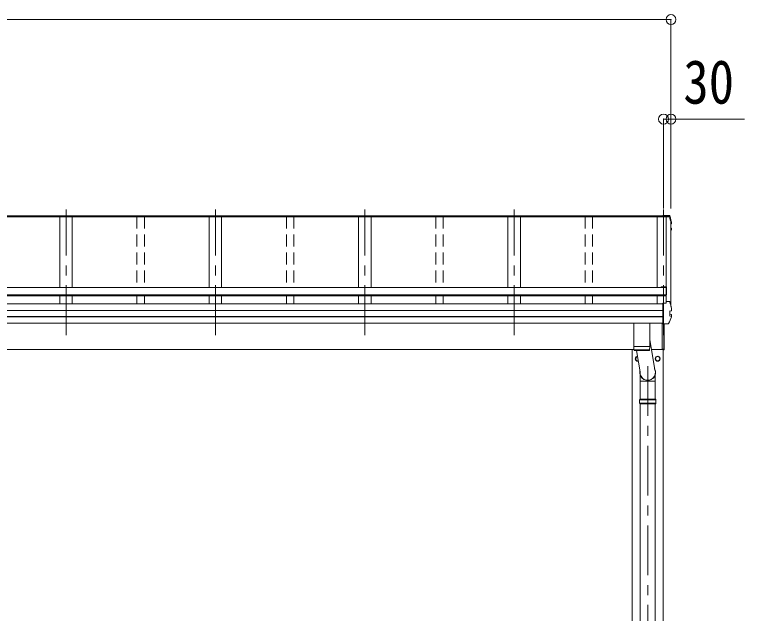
# Model space of a CAD drawing. Units: millimetres at full size, sheet at 1:40; details may follow other scales. Extents: x -11243 to 11243, y -7760 to 7760.
# Drawn here: x -4658 to -1727, y -2826 to -420 of the extents above; entities that cross this region are included whole.
import ezdxf
from ezdxf.enums import TextEntityAlignment as Align

# ---------------------------------------------------------------- set-up
doc = ezdxf.new("R2010")
doc.units = ezdxf.units.MM
doc.header["$LTSCALE"] = 40
doc.header["$PDMODE"] = 32
doc.header["$PDSIZE"] = 40
doc.linetypes.add('CHAIN1', pattern=[8, 5, -1, 1, -1])
doc.linetypes.add('DASHED1', pattern=[1.8, 1.2, -0.6])
doc.layers.add('0-3_ELV2', color=7, linetype='Continuous', lineweight=9)
doc.layers.add('0-6_OTH_LINE', color=6, linetype='Continuous', lineweight=9)
doc.styles.add('ＭＳ ゴシック', font='')
doc.styles.get('ＭＳ ゴシック').set_extended_font_data('MS Gothic')

msp = doc.modelspace()

# ---------------------------------------------------------------- linework, layer by layer
at = {"layer": '0-3_ELV2', "color": 6}
for p, q in [((-2021.79, -440.23), (-2021.79, -1199.23)), ((-2051.79, -840.23), (-2051.79, -1199.23)), ((-2021.79, -840.23), (-2021.79, -1199.23)), ((-1726.91, -840.23), (-2021.79, -840.23))]:
    msp.add_line(p, q, dxfattribs=at)
at = {"layer": '0-3_ELV2', "color": 4}
for p, q in [((-2054.79, -1229.23), (-8048.79, -1229.23)), ((-2029.78, -1227.15), (-2054.79, -1227.15)), ((-2054.79, -1231.5), (-2054.79, -1227.15)), ((-2054.79, -1229.68), (-2040.59, -1229.68)), ((-2040.59, -1229.68), (-2040.96, -1232.17)), ((-2040.59, -1230.77), (-2040.81, -1232.26)), ((-2040.59, -1230.77), (-2040.59, -1229.68)), ((-2028.54, -1230.77), (-2040.59, -1230.77)), ((-2029.78, -1227.16), (-2029.78, -1227.15)), ((-2029.78, -1227.15), (-2029.78, -1227.15)), ((-2051.79, -1231.5), (-8051.79, -1231.5)), ((-2051.79, -1232.4), (-8051.79, -1232.4)), ((-4476.79, -1232.32), (-4476.79, -1516.59)), ((-4426.79, -1232.32), (-4426.79, -1516.59)), ((-3876.79, -1232.32), (-3876.79, -1516.59)), ((-3826.79, -1232.32), (-3826.79, -1516.59)), ((-3276.79, -1232.32), (-3276.79, -1516.59)), ((-3226.79, -1232.32), (-3226.79, -1516.59)), ((-2676.79, -1232.32), (-2676.79, -1516.59)), ((-2626.79, -1232.32), (-2626.79, -1516.59)), ((-2076.79, -1232.32), (-2076.79, -1516.59)), ((-2076.79, -1232.41), (-2028.35, -1232.41)), ((-2051.79, -1232.17), (-2040.96, -1232.17)), ((-2041.49, -1232.41), (-2041.49, -1579.7)), ((-2040.89, -1232.41), (-2040.89, -1575.75)), ((-2040.81, -1232.26), (-2040.81, -1231.91)), ((-2040.81, -1232.26), (-2028.39, -1232.26)), ((-2021.79, -1255.77), (-2021.79, -1592.55)), ((-2021.79, -1258.72), (-2021.1, -1258.59)), ((-2021.79, -1259.07), (-2021.02, -1258.92)), ((-2020.52, -1260.35), (-2021.79, -1260.6)), ((-2019.47, -1259.08), (-2019.47, -1255.03)), ((-2021.79, -1278.48), (-2020.95, -1278.59)), ((-2021.79, -1282.58), (-2020.42, -1282.84)), ((-2021.79, -1284.1), (-2020.94, -1284.26)), ((-2020.95, -1278.59), (-2020.95, -1278.59)), ((-2019.37, -1284.11), (-2019.37, -1280.05)), ((-2041.69, -1516.72), (-8061.89, -1516.72)), ((-2061.69, -1514.56), (-2041.69, -1514.56)), ((-2061.69, -1514.56), (-2061.69, -1516.72)), ((-2061.69, -1516.1), (-2041.69, -1516.1)), ((-2041.69, -1550.61), (-2041.69, -1516.1)), ((-2039.69, -1516.56), (-2039.69, -1546.02)), ((-2041.69, -1545.75), (-8061.89, -1545.75)), ((-2041.69, -1547.49), (-8061.89, -1547.49)), ((-2041.69, -1550.61), (-8061.89, -1550.61)), ((-4476.79, -1550.61), (-4476.79, -1582.23)), ((-4426.79, -1550.61), (-4426.79, -1582.23)), ((-3876.79, -1550.61), (-3876.79, -1582.23)), ((-3826.79, -1550.61), (-3826.79, -1582.23)), ((-3276.79, -1550.61), (-3276.79, -1582.23)), ((-3226.79, -1550.61), (-3226.79, -1582.23)), ((-2676.79, -1550.61), (-2676.79, -1582.23)), ((-2626.79, -1550.61), (-2626.79, -1582.23)), ((-2076.79, -1550.61), (-2076.79, -1582.09)), ((-2041.69, -1546.02), (-2039.69, -1546.02)), ((-2054.79, -1582.23), (-8048.79, -1582.23)), ((-2054.79, -1580.37), (-2054.79, -1580.05)), ((-2054.79, -1581.67), (-2054.79, -1580.37)), ((-2054.79, -1661.6), (-2054.79, -1581.67)), ((-2041.54, -1580.05), (-2040.81, -1575.27)), ((-2041.52, -1580.05), (-2040.96, -1576.37)), ((-2040.96, -1580.05), (-2040.96, -1576.37)), ((-2040.81, -1574.92), (-2040.59, -1573.43)), ((-2040.81, -1574.92), (-2040.81, -1575.27)), ((-2028.54, -1573.43), (-2040.59, -1573.43)), ((-2054.79, -1608.75), (-8048.79, -1608.75)), ((-2054.79, -1609.64), (-8048.79, -1609.64)), ((-2027.35, -1611.37), (-2021.1, -1610.6)), ((-2027.35, -1611.37), (-2027.35, -1611.37)), ((-2026.79, -1611.5), (-2026.79, -1630.72)), ((-2021.1, -1610.6), (-2021.1, -1610.6)), ((-2019.47, -1609.12), (-2019.47, -1601.74)), ((-2054.79, -1632.87), (-8048.79, -1632.87)), ((-2054.79, -1634.79), (-8048.79, -1634.79)), ((-2020.95, -1632.88), (-2027.35, -1631.19)), ((-2027.35, -1631.19), (-2027.35, -1631.19)), ((-2020.42, -1625.5), (-2026.38, -1624.34)), ((-2020.95, -1632.88), (-2020.95, -1632.88)), ((-2019.37, -1634.17), (-2019.37, -1626.77)), ((-2054.79, -1659.83), (-8048.79, -1659.83)), ((-2056.79, -1659.83), (-2056.79, -1764.66)), ((-2054.79, -1662.47), (-2054.79, -1661.6)), ((-2054.79, -1662.47), (-2034.14, -1662.47)), ((-2050.29, -1767.06), (-2050.29, -1662.47)), ((-2049.79, -1766.66), (-2049.79, -1662.47)), ((-2171.08, -1766.06), (-8051.79, -1766.06)), ((-2177.79, -5066.06), (-2177.79, -1766.06)), ((-2051.79, -1766.06), (-2100.55, -1766.06)), ((-2051.79, -1764.66), (-2056.79, -1764.66)), ((-2052.79, -1766.06), (-2052.79, -5066.06)), ((-2051.79, -1767.16), (-2051.79, -1764.66)), ((-2050.29, -1767.06), (-2050.29, -1767.06)), ((-2050.29, -1767.06), (-2050.28, -1767.12)), ((-2163.88, -1802.81), (-2163.78, -1802.81)), ((-2163.88, -1803.31), (-2163.78, -1803.31)), ((-2083.88, -1802.81), (-2083.78, -1802.81)), ((-2083.88, -1803.31), (-2083.78, -1803.31))]:
    msp.add_line(p, q, dxfattribs=at)
at = {"layer": '0-3_ELV2', "color": 5, "linetype": 'CHAIN1'}
for p, q in [((-4451.79, -1708.06), (-4451.79, -1203.88)), ((-3851.79, -1708.06), (-3851.79, -1203.88)), ((-3251.79, -1708.06), (-3251.79, -1203.88)), ((-2651.79, -1708.06), (-2651.79, -1203.88)), ((-2051.79, -1708.06), (-2051.79, -1203.88)), ((-2115.29, -5232.58), (-2115.29, -1797.03))]:
    msp.add_line(p, q, dxfattribs=at)
at = {"layer": '0-3_ELV2', "color": 4, "linetype": 'DASHED1'}
for p, q in [((-4166.79, -1232.32), (-4166.79, -1516.72)), ((-4136.79, -1232.32), (-4136.79, -1516.72)), ((-3566.79, -1232.32), (-3566.79, -1516.72)), ((-3536.79, -1232.32), (-3536.79, -1516.72)), ((-2966.79, -1232.32), (-2966.79, -1516.72)), ((-2936.79, -1232.32), (-2936.79, -1516.72)), ((-2366.79, -1232.32), (-2366.79, -1516.72)), ((-2336.79, -1232.32), (-2336.79, -1516.72)), ((-4166.79, -1550.61), (-4166.79, -1582.23)), ((-4136.79, -1550.61), (-4136.79, -1582.23)), ((-3566.79, -1550.61), (-3566.79, -1582.23)), ((-3536.79, -1550.61), (-3536.79, -1582.23)), ((-2966.79, -1550.61), (-2966.79, -1582.23)), ((-2936.79, -1550.61), (-2936.79, -1582.23)), ((-2366.79, -1550.61), (-2366.79, -1582.23)), ((-2336.79, -1550.61), (-2336.79, -1582.23))]:
    msp.add_line(p, q, dxfattribs=at)
at = {"layer": '0-3_ELV2'}
for p, q in [((-2171.29, -1753.37), (-2171.29, -1659.83)), ((-2107.29, -1659.83), (-2107.29, -1753.37)), ((-2107.29, -1726.18), (-2086.85, -1847.23)), ((-2171.29, -1753.37), (-2107.29, -1753.37)), ((-2171.29, -1754.37), (-2107.29, -1754.37)), ((-2171.06, -1767.42), (-2171.29, -1754.37)), ((-2166.78, -1753.37), (-2166.77, -1754.37)), ((-2111.79, -1753.37), (-2111.8, -1754.37)), ((-2107.29, -1754.37), (-2107.51, -1767.42)), ((-2107.51, -1767.37), (-2171.06, -1767.37)), ((-2168.06, -1770.37), (-2110.52, -1770.37)), ((-2145.93, -1855.84), (-2161, -1770.37)), ((-2085.14, -1892.78), (-2085.14, -1868.98)), ((-2145.14, -1966.06), (-2145.14, -1892.78)), ((-2117.97, -1893.12), (-2119.1, -1890.01)), ((-2112.37, -1892.49), (-2118.2, -1892.49)), ((-2112.6, -1893.12), (-2117.97, -1893.12)), ((-2112.6, -1893.12), (-2111.47, -1890.01)), ((-2085.14, -1892.78), (-2112.48, -1892.78)), ((-2085.44, -1966.06), (-2085.44, -1892.78)), ((-2148.28, -1968.06), (-2147.28, -1966.06)), ((-2148.28, -1968.06), (-2082.29, -1968.06)), ((-2148.28, -1982.06), (-2148.28, -1968.06)), ((-2148.28, -1982.06), (-2082.29, -1982.06)), ((-2148.28, -1982.06), (-2147.28, -1984.06)), ((-2147.28, -1966.06), (-2083.29, -1966.06)), ((-2083.29, -1984.06), (-2147.28, -1984.06)), ((-2145.14, -3096.06), (-2145.14, -1984.06)), ((-2085.44, -3096.06), (-2085.44, -1984.06)), ((-2082.29, -1968.06), (-2083.29, -1966.06)), ((-2082.29, -1982.06), (-2083.29, -1984.06)), ((-2082.29, -1982.06), (-2082.29, -1968.06))]:
    msp.add_line(p, q, dxfattribs=at)
at = {"layer": '0-3_ELV2', "color": 4}
for points in [[(-2054.79, -1231.18), (-2051.79, -1231.18), (-2051.79, -1232.18)], [(-2026.92, -1228.42), (-2027.04, -1228.13), (-2027.22, -1227.87), (-2027.44, -1227.64), (-2027.69, -1227.46), (-2027.97, -1227.33), (-2028.23, -1227.25), (-2028.47, -1227.21), (-2028.7, -1227.18), (-2028.95, -1227.17), (-2029.24, -1227.15), (-2029.55, -1227.15), (-2029.86, -1227.15)], [(-2019.51, -1254.72), (-2021.83, -1245.87), (-2024.29, -1237.1), (-2026.92, -1228.44)], [(-2019.51, -1254.72), (-2019.47, -1254.98), (-2019.47, -1255.03)], [(-2021.79, -1290.31), (-2020.87, -1288.08), (-2019.46, -1284.59)], [(-2054.79, -1580.05), (-2040.59, -1580.05), (-2040.59, -1573.43)], [(-2027.35, -1611.37), (-2027.44, -1611.4), (-2027.51, -1611.45), (-2027.57, -1611.52), (-2027.62, -1611.62), (-2027.65, -1611.73), (-2027.66, -1611.85)], [(-2026.79, -1611.5), (-2026.77, -1611.39), (-2026.74, -1611.29)], [(-2021.1, -1610.6), (-2020.87, -1610.53), (-2020.66, -1610.38), (-2020.5, -1610.16), (-2020.37, -1609.89), (-2020.31, -1609.58), (-2020.3, -1609.25), (-2020.35, -1608.92)], [(-2021.02, -1610.58), (-2020.74, -1610.51), (-2020.49, -1610.43), (-2020.26, -1610.34), (-2019.98, -1610.16), (-2019.72, -1609.89), (-2019.54, -1609.55), (-2019.49, -1609.17)], [(-2019.51, -1601.43), (-2019.47, -1601.69), (-2019.47, -1601.74)], [(-2019.47, -1609.17), (-2019.47, -1609.07), (-2019.51, -1608.81)], [(-2019.46, -1634.65), (-2022.32, -1641.46), (-2025.26, -1648.2), (-2028.3, -1654.84), (-2031.43, -1661.41)], [(-2027.35, -1631.19), (-2027.44, -1631.15), (-2027.51, -1631.09), (-2027.57, -1631), (-2027.62, -1630.9), (-2027.65, -1630.79), (-2027.66, -1630.67)], [(-2020.27, -1634.86), (-2020.17, -1634.53), (-2020.15, -1634.18), (-2020.2, -1633.82), (-2020.31, -1633.49), (-2020.48, -1633.2), (-2020.7, -1633), (-2020.95, -1632.88)], [(-2019.48, -1634.66), (-2019.4, -1634.5), (-2019.37, -1634.33), (-2019.37, -1634.15)], [(-2034.12, -1662.47), (-2033.74, -1662.47), (-2033.39, -1662.46), (-2033.07, -1662.44), (-2032.8, -1662.4), (-2032.49, -1662.33), (-2032.15, -1662.19), (-2031.85, -1661.97), (-2031.59, -1661.69), (-2031.41, -1661.36)], [(-2050.28, -1767.16), (-2050.29, -1767.16), (-2051.79, -1767.16)], [(-2050.28, -1767.12), (-2050.28, -1767.16), (-2050.28, -1767.16)], [(-2153.67, -1811.94), (-2155.29, -1812.88), (-2163.79, -1807.97), (-2163.79, -1798.15), (-2156.81, -1794.13)]]:
    msp.add_lwpolyline(points, dxfattribs=at)
msp.add_lwpolyline([(-2075.29, -1793.25), (-2066.79, -1798.15), (-2066.79, -1807.97), (-2075.29, -1812.88), (-2083.79, -1807.97), (-2083.79, -1798.15)], close=True, dxfattribs=at)
at = {"layer": '0-3_ELV2'}
msp.add_lwpolyline([(-2118.09, -1892.78), (-2145.44, -1892.78), (-2145.44, -1868.98)], dxfattribs=at)
at = {"layer": '0-3_ELV2', "color": 4}
for radius in [10, 8.5]:
    msp.add_circle((-2075.29, -1803.06), radius, dxfattribs=at)
for centre, radius, start, end in [((-2028.54, -1232.46), 1.7, 17.09071, 90.04324), ((-2504.8, -1378.43), 498.32, 13.87531, 17.05651), ((-2504.79, -1378.43), 499.82, 13.85121, 17.03953), ((-2020.77, -1259.08), 1.3, 280.89642, 13.7954), ((-2484.11, -1099.2), 498.64, 337.99835, 338.21754), ((-2484.11, -1099.55), 498.64, 337.99835, 338.25759), ((-2020.67, -1284.11), 1.3, 338.33785, 79.1132), ((-2020.67, -1280.05), 1.3, 0.0377, 79.0995), ((-2041.69, -1516.56), 2, 0, 90), ((-2028.54, -1575.12), 1.7, 17.09071, 90.04324), ((-2504.79, -1721.09), 499.82, 13.85121, 17.03953), ((-2026.29, -1623.85), 0.499, 180.05239, 259.08482), ((-2020.67, -1626.77), 1.3, 0.0377, 79.0995), ((-2062.43, -1751.99), 12.15, 359.0404, 0.9596), ((-2050.29, -1766.66), 0.5, 270.5, 0), ((-2155.29, -1803.06), 10, 99.72185, 280.27854), ((-2155.29, -1803.06), 8.6, 171.25399, 178.33419), ((-2155.29, -1803.06), 8.6, 181.66581, 188.74601), ((-2155.29, -1803.06), 8.5, 99.67273, 280.32766), ((-2155.29, -1803.06), 8.6, 111.25399, 128.74601), ((-2155.29, -1803.06), 8.6, 231.25399, 248.74601), ((-2075.29, -1803.06), 8.6, 171.25399, 178.33419), ((-2075.29, -1803.06), 8.6, 181.66581, 188.74601), ((-2075.29, -1803.06), 8.6, 111.25399, 128.74601), ((-2075.29, -1803.06), 8.6, 231.25399, 248.74601), ((-2075.29, -1803.06), 8.6, 51.25399, 68.74601), ((-2075.29, -1803.06), 8.6, 291.25399, 308.74601), ((-2075.29, -1803.06), 8.6, 351.25399, 8.74601)]:
    msp.add_arc(centre, radius, start, end, dxfattribs=at)
at = {"layer": '0-3_ELV2'}
for centre, start, end in [((-2168.06, -1767.37), 181, 270), ((-2110.51, -1767.37), 269.95168, 359)]:
    msp.add_arc(centre, 3, start, end, dxfattribs=at)
for major_axis, ratio, start_param, end_param in [((31.85, 0), 0.984694, 2.9335503, 6.7858594), ((30.8, 0), 0.983336, 3.0411421, 6.6778673)]:
    msp.add_ellipse((-2115.29, -1858.87), major_axis=major_axis, ratio=ratio, start_param=start_param, end_param=end_param, dxfattribs=at)
at = {"layer": '0-3_ELV2', "color": 6}
for p in [(-2021.79, -440.23), (-2051.79, -840.23), (-2021.79, -840.23)]:
    msp.add_point(p, dxfattribs=at)
at = {"layer": '0-6_OTH_LINE'}
for p, q in [((-8081.79, -440.23), (-2021.79, -440.23)), ((-2021.79, -840.23), (-2051.79, -840.23))]:
    msp.add_line(p, q, dxfattribs=at)

# ---------------------------------------------------------------- texts
at = {"layer": '0-3_ELV2', "style": 'ＭＳ ゴシック', "width": 0.85}
msp.add_text('30', height=176, dxfattribs=at).set_placement((-1972.09, -831.01), align=Align.BOTTOM_LEFT)

doc.saveas('drawing.dxf')
